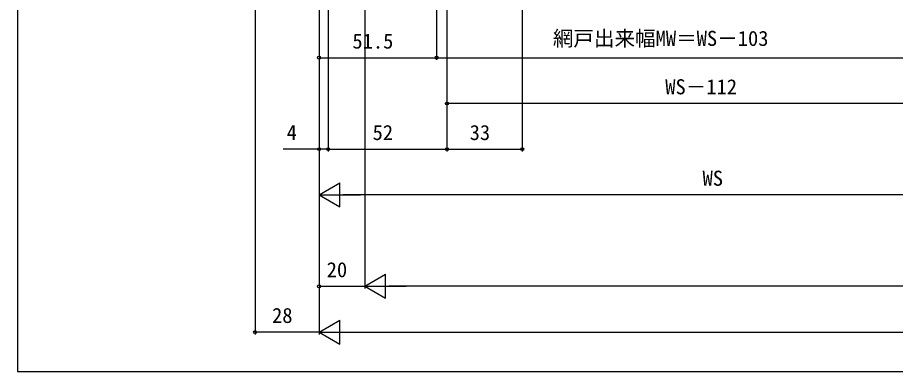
# Model space of a CAD drawing. Units: millimetres, scale not verified. Extents: x -525 to 525, y -783 to 778.
# Drawn here: x -525 to -140.6, y -782.7 to -627.9 of the extents above; entities that cross this region are included whole.
import ezdxf
from ezdxf.enums import TextEntityAlignment as Align

# ---------------------------------------------------------------- set-up
doc = ezdxf.new("R2010")
doc.units = ezdxf.units.MM
doc.header["$LTSCALE"] = 4
doc.layers.add('0-7_YKK_D', color=6, linetype='Continuous')
doc.layers.add('0-8_YKK_ZWAK', color=7, linetype='Continuous')
doc.styles.add('ＭＳ ゴシック', font='')
doc.styles.get('ＭＳ ゴシック').set_extended_font_data('MS Gothic')

msp = doc.modelspace()

# ---------------------------------------------------------------- linework, layer by layer
at = {"layer": '0-7_YKK_D'}
for p, q in [((-421, -436.982), (-421, -766.482)), ((-304, -455.982), (-304, -686.482)), ((-373, -487.482), (-373, -746.482)), ((-373, -487.482), (-373, -746.482)), ((-337, -486.582), (-337, -666.482)), ((-337, -486.982), (-337, -686.482)), ((-337, -486.982), (-337, -686.482)), ((-341.5, -489.782), (-341.5, -646.482)), ((-341.5, -489.782), (-341.5, -646.482)), ((-393, -501.882), (-393, -706.482)), ((-393, -501.882), (-393, -766.482)), ((-393, -501.882), (-393, -746.482)), ((-393, -501.882), (-393, -766.482)), ((-393, -501.882), (-393, -686.482)), ((-393, -501.882), (-393, -646.482)), ((-389, -501.982), (-389, -686.482)), ((-389, -501.982), (-389, -686.482)), ((-393, -645.482), (-341.5, -645.482)), ((-341.5, -645.482), (-91.5, -645.482)), ((-96.053, -665.482), (-337, -665.482)), ((-389, -685.482), (-337, -685.482)), ((-337, -685.482), (-304, -685.482)), ((-393, -705.482), (-383.907, -700.232)), ((-383.907, -710.732), (-383.907, -700.232)), ((-393, -705.482), (-383.907, -710.732)), ((-393, -705.482), (-374.813, -705.482)), ((-50.55, -705.482), (-382.5, -705.482)), ((-373, -745.482), (-363.907, -740.232)), ((-363.907, -750.732), (-363.907, -740.232)), ((-393, -745.482), (-373, -745.482)), ((-373, -745.482), (-363.907, -750.732)), ((-373, -745.482), (-354.813, -745.482)), ((362.5, -745.482), (-362.5, -745.482)), ((-393, -765.482), (-383.907, -760.232)), ((-383.907, -770.732), (-383.907, -760.232)), ((-393, -765.482), (-421, -765.482)), ((-393, -765.482), (-383.907, -770.732)), ((-393, -765.482), (-374.813, -765.482)), ((-382.5, -765.482), (382.5, -765.482))]:
    msp.add_line(p, q, dxfattribs=at)
msp.add_lwpolyline([(-389, -685.482), (-393, -685.482), (-408.722, -685.482)], dxfattribs=at)
for centre in [(-393, -645.482), (-341.5, -645.482), (-341.5, -645.482), (-337, -665.482), (-393, -685.482), (-389, -685.482), (-389, -685.482), (-337, -685.482), (-337, -685.482), (-304, -685.482), (-393, -745.482), (-421, -765.482)]:
    msp.add_circle(centre, 0.637, dxfattribs=at)
at = {"layer": '0-8_YKK_ZWAK'}
msp.add_line((-525, 747.3), (-525, -782.7), dxfattribs=at)
msp.add_lwpolyline([(-525, -782.7), (525, -782.7), (525, 747.3)], dxfattribs=at)

# ---------------------------------------------------------------- texts
at = {"layer": '0-7_YKK_D', "style": 'ＭＳ ゴシック'}
for s, p in [('網戸出来幅MW＝WS－103', (-290.622, -642.306)), ('51.5', (-378.398, -643.482)), ('WS－112', (-241.404, -663.482)), ('4', (-407.182, -683.482)), ('52', (-369.545, -683.482)), ('33', (-327.045, -683.482)), ('WS', (-225.065, -703.482)), ('20', (-389.648, -743.482)), ('28', (-413.571, -763.482))]:
    msp.add_text(s, height=6.598, dxfattribs=at).set_placement(p, align=Align.BOTTOM_LEFT)

doc.saveas('drawing.dxf')
